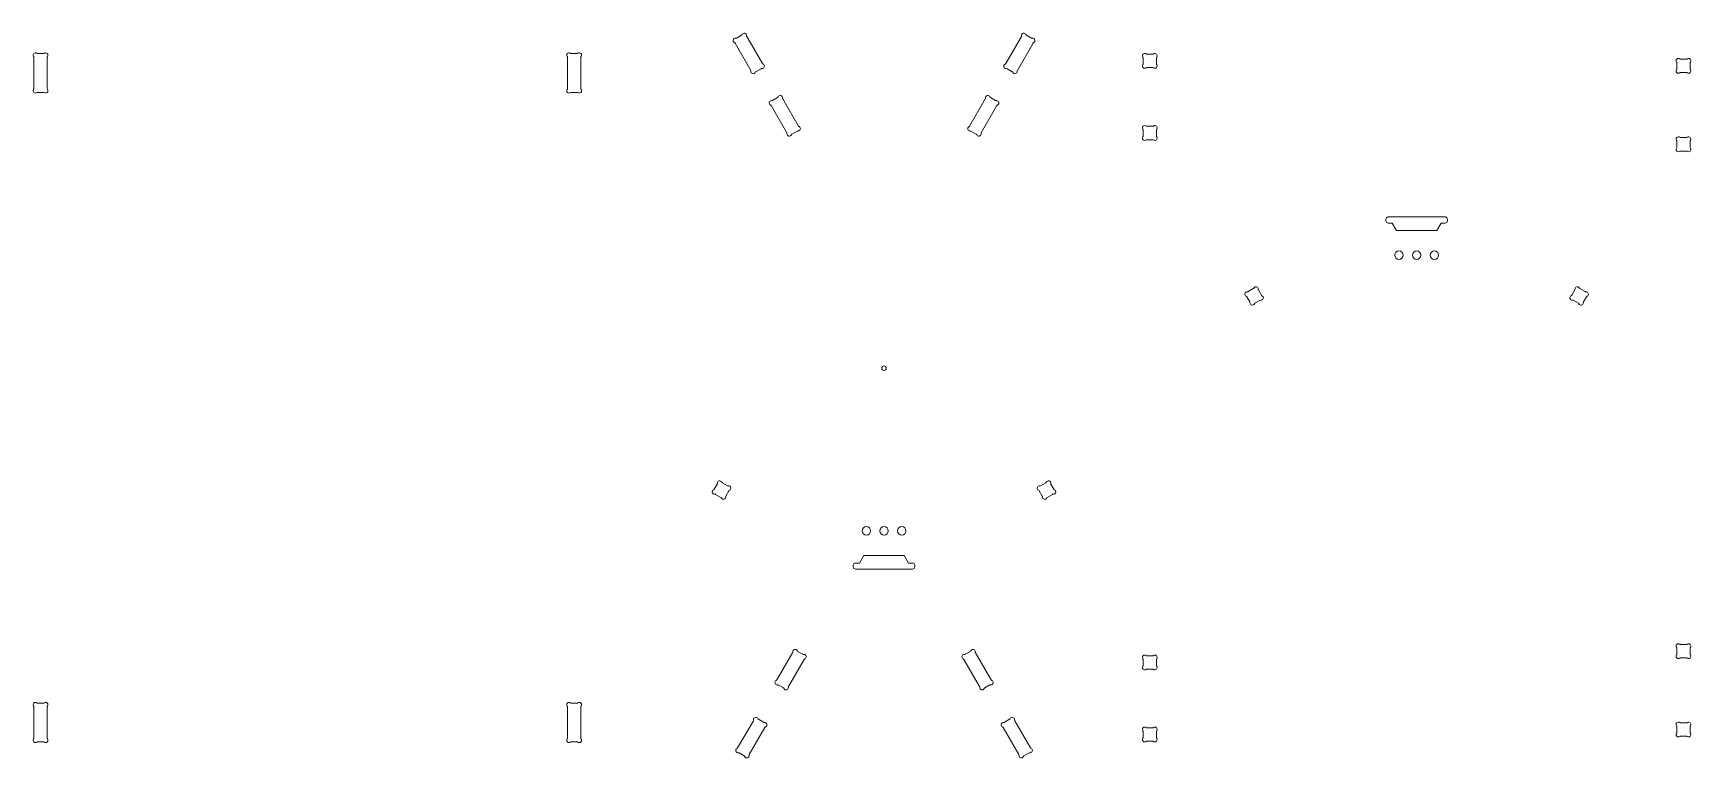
# Paper-space layout 'profile_inside' of a CAD drawing. Header units: millimetres. Extents: x 56 to 2402, y 99 to 1124.
import ezdxf

# ---------------------------------------------------------------- set-up
doc = ezdxf.new("R2010")
doc.units = ezdxf.units.MM

psp = doc.layouts.new('profile_inside')

# ---------------------------------------------------------------- linework, layer by layer
at = {"color": 7, "linetype": 'Continuous', "lineweight": 15}
for p, q in [((1049.2, 1110.1), (1071.4, 1071.6)), ((1058.5, 1121.5), (1051.2, 1117.3)), ((1087.9, 1081.1), (1065.7, 1119.6)), ((1454.3, 1119.6), (1432.1, 1081.1)), ((1448.6, 1071.6), (1470.8, 1110.1)), ((1468.8, 1117.3), (1461.5, 1121.5)), ((57.1, 1090.2), (57.1, 1045.8)), ((70.8, 1095.5), (62.4, 1095.5)), ((76.1, 1045.8), (76.1, 1090.2)), ((812.1, 1090.2), (812.1, 1045.8)), ((825.8, 1095.5), (817.4, 1095.5)), ((831.1, 1045.8), (831.1, 1090.2)), ((1626.6, 1089.2), (1626.6, 1080.8)), ((1640.3, 1094.5), (1631.8, 1094.5)), ((1645.6, 1080.8), (1645.6, 1089.2)), ((2381.6, 1082.2), (2381.6, 1073.8)), ((2395.3, 1087.5), (2386.8, 1087.5)), ((2400.6, 1073.8), (2400.6, 1082.2)), ((1078.7, 1069.7), (1086, 1073.9)), ((1434, 1073.9), (1441.3, 1069.7)), ((1631.8, 1075.5), (1640.3, 1075.5)), ((2386.8, 1068.5), (2395.3, 1068.5)), ((62.4, 1040.5), (70.8, 1040.5)), ((817.4, 1040.5), (825.8, 1040.5)), ((1109.5, 1033.2), (1102.2, 1029)), ((1417.8, 1029), (1410.5, 1033.2)), ((1100.2, 1021.8), (1122.4, 983.3)), ((1138.9, 992.8), (1116.7, 1031.3)), ((1403.3, 1031.3), (1381.1, 992.8)), ((1397.6, 983.3), (1419.8, 1021.8)), ((1129.7, 981.4), (1137, 985.6)), ((1383, 985.6), (1390.3, 981.4)), ((1626.6, 987.2), (1626.6, 978.8)), ((1640.3, 992.5), (1631.8, 992.5)), ((1645.6, 978.8), (1645.6, 987.2)), ((1631.8, 973.5), (1640.3, 973.5)), ((2381.6, 971.2), (2381.6, 962.8)), ((2395.3, 976.5), (2386.8, 976.5)), ((2400.6, 962.8), (2400.6, 971.2)), ((2386.8, 957.5), (2395.3, 957.5)), ((1970.1, 860.9), (1970.1, 858.7)), ((2053.9, 864.1), (1973.2, 864.1)), ((1973.2, 855.6), (1979.1, 855.6)), ((1979.1, 855.6), (1985.1, 845.1)), ((1985.1, 845.1), (2042, 845.1)), ((2042, 845.1), (2048.1, 855.6)), ((2048.1, 855.6), (2053.9, 855.6)), ((2057.1, 858.7), (2057.1, 860.9)), ((1773.3, 751.3), (1777.5, 744)), ((1782.5, 762.7), (1775.2, 758.5)), ((1794, 753.5), (1789.7, 760.8)), ((2237.4, 760.8), (2233.2, 753.5)), ((2251.9, 758.5), (2244.6, 762.7)), ((2249.6, 744), (2253.8, 751.3)), ((1784.7, 742), (1792, 746.2)), ((2235.1, 746.2), (2242.4, 742)), ((1023.9, 486), (1019.7, 478.7)), ((1021.7, 471.5), (1029, 467.3)), ((1038.5, 483.8), (1031.2, 488)), ((1036.2, 469.2), (1040.4, 476.5)), ((1479.6, 476.5), (1483.8, 469.2)), ((1488.8, 488), (1481.5, 483.8)), ((1491, 467.3), (1498.3, 471.5)), ((1500.3, 478.7), (1496.1, 486)), ((1231.6, 384.9), (1225.5, 374.4)), ((1288.4, 384.9), (1231.6, 384.9)), ((1294.5, 374.4), (1288.4, 384.9)), ((1216.5, 371.3), (1216.5, 369.1)), ((1225.5, 374.4), (1219.7, 374.4)), ((1219.7, 365.9), (1300.3, 365.9)), ((1300.3, 374.4), (1294.5, 374.4)), ((1303.5, 369.1), (1303.5, 371.3)), ((2395.3, 259.2), (2386.8, 259.2)), ((1130.6, 247.5), (1108.4, 209)), ((1124.8, 199.5), (1147, 238)), ((1145.1, 245.2), (1137.8, 249.4)), ((1373, 238), (1395.2, 199.5)), ((1382.2, 249.4), (1374.9, 245.2)), ((1411.6, 209), (1389.4, 247.5)), ((1626.6, 237.9), (1626.6, 229.5)), ((1640.3, 243.2), (1631.8, 243.2)), ((1645.6, 229.5), (1645.6, 237.9)), ((2381.6, 253.9), (2381.6, 245.5)), ((2386.8, 240.2), (2395.3, 240.2)), ((2400.6, 245.5), (2400.6, 253.9)), ((1631.8, 224.2), (1640.3, 224.2)), ((1110.3, 201.8), (1117.6, 197.6)), ((1402.4, 197.6), (1409.7, 201.8)), ((57.1, 170.9), (57.1, 126.5)), ((70.8, 176.2), (62.4, 176.2)), ((76.1, 126.5), (76.1, 170.9)), ((812.1, 170.9), (812.1, 126.5)), ((825.8, 176.2), (817.4, 176.2)), ((831.1, 126.5), (831.1, 170.9)), ((1075.1, 151.3), (1052.9, 112.9)), ((1069.3, 103.4), (1091.5, 141.8)), ((1089.6, 149.1), (1082.3, 153.3)), ((1428.5, 141.8), (1450.7, 103.4)), ((1437.7, 153.3), (1430.4, 149.1)), ((1467.1, 112.9), (1444.9, 151.3)), ((1640.3, 141.2), (1631.8, 141.2)), ((2381.6, 142.9), (2381.6, 134.5)), ((2395.3, 148.2), (2386.8, 148.2)), ((2400.6, 134.5), (2400.6, 142.9)), ((62.4, 121.2), (70.8, 121.2)), ((817.4, 121.2), (825.8, 121.2)), ((1626.6, 135.9), (1626.6, 127.5)), ((1631.8, 122.2), (1640.3, 122.2)), ((1645.6, 127.5), (1645.6, 135.9)), ((2386.8, 129.2), (2395.3, 129.2)), ((1054.8, 105.6), (1062.1, 101.4)), ((1457.9, 101.4), (1465.2, 105.6))]:
    psp.add_line(p, q, dxfattribs=at)
for centre, radius in [((1988.6, 810.1), 6), ((2013.6, 810.1), 6), ((2038.6, 810.1), 6), ((1260, 650.1), 3.17), ((1235, 419.9), 6), ((1260, 419.9), 6), ((1285, 419.9), 6)]:
    psp.add_circle(centre, radius, dxfattribs=at)
for centre, radius, start, end in [((1049.7, 1113.8), 3.27, 84.1928, 245.8072), ((1047.7, 1109.2), 1.8, 30, 65.8072), ((1050.3, 1118.9), 1.8, 264.1928, 300), ((1057.6, 1123.1), 1.8, 300, 335.8072), ((1062.2, 1121), 3.27, 354.1928, 155.8072), ((1067.2, 1120.5), 1.8, 174.1928, 210), ((1452.8, 1120.5), 1.8, 330, 5.8072), ((1457.8, 1121), 3.27, 24.1928, 185.8072), ((1462.4, 1123.1), 1.8, 204.1928, 240), ((1469.7, 1118.9), 1.8, 240, 275.8072), ((1470.3, 1113.8), 3.27, 294.1928, 95.8072), ((1472.3, 1109.2), 1.8, 114.1928, 150), ((59.4, 1093.2), 3.27, 54.1928, 215.8072), ((55.3, 1090.2), 1.8, 0, 35.8072), ((62.4, 1097.3), 1.8, 234.1928, 270), ((70.8, 1097.3), 1.8, 270, 305.8072), ((73.8, 1093.2), 3.28, 324.1928, 125.8072), ((77.9, 1090.2), 1.8, 144.1928, 180), ((814.4, 1093.2), 3.27, 54.1928, 215.8072), ((810.3, 1090.2), 1.8, 0, 35.8072), ((817.4, 1097.3), 1.8, 234.1928, 270), ((825.8, 1097.3), 1.8, 270, 305.8072), ((828.8, 1093.2), 3.28, 324.1928, 125.8072), ((832.9, 1090.2), 1.8, 144.1928, 180), ((1087.4, 1077.4), 3.27, 264.1928, 65.8072), ((1089.5, 1082), 1.8, 210, 245.8072), ((1432.6, 1077.4), 3.27, 114.1928, 275.8072), ((1430.6, 1082), 1.8, 294.1928, 330), ((1628.9, 1092.2), 3.27, 54.1928, 215.8072), ((1628.9, 1077.8), 3.28, 144.1928, 305.8072), ((1624.8, 1089.2), 1.8, 0, 35.8072), ((1624.8, 1080.8), 1.8, 324.1928, 0), ((1631.8, 1096.3), 1.8, 234.1928, 270), ((1640.3, 1096.3), 1.8, 270, 305.8072), ((1643.2, 1092.2), 3.28, 324.1928, 125.8072), ((1643.2, 1077.8), 3.28, 234.1928, 35.8072), ((1647.4, 1089.2), 1.8, 144.1928, 180), ((1647.4, 1080.8), 1.8, 180, 215.8072), ((2383.9, 1085.2), 3.28, 54.1928, 215.8072), ((2379.8, 1082.2), 1.8, 0, 35.8072), ((2386.8, 1089.3), 1.8, 234.1928, 270), ((2395.3, 1089.3), 1.8, 270, 305.8072), ((2398.2, 1085.2), 3.27, 324.1928, 125.8072), ((2402.4, 1082.2), 1.8, 144.1928, 180), ((1069.9, 1070.7), 1.8, 354.1928, 30), ((1074.9, 1070.2), 3.28, 174.1928, 335.8072), ((1079.6, 1068.1), 1.8, 120, 155.8072), ((1086.9, 1072.3), 1.8, 84.1928, 120), ((1433.1, 1072.3), 1.8, 60, 95.8072), ((1440.4, 1068.1), 1.8, 24.1928, 60), ((1445.1, 1070.2), 3.28, 204.1928, 5.8072), ((1450.1, 1070.7), 1.8, 150, 185.8072), ((1631.8, 1073.7), 1.8, 90, 125.8072), ((1640.3, 1073.7), 1.8, 54.1928, 90), ((2383.9, 1070.8), 3.28, 144.1928, 305.8072), ((2379.8, 1073.8), 1.8, 324.1928, 0), ((2386.8, 1066.7), 1.8, 90, 125.8072), ((2395.3, 1066.7), 1.8, 54.1928, 90), ((2398.2, 1070.8), 3.28, 234.1928, 35.8072), ((2402.4, 1073.8), 1.8, 180, 215.8072), ((59.4, 1042.8), 3.28, 144.1928, 305.8072), ((55.3, 1045.8), 1.8, 324.1928, 0), ((62.4, 1038.7), 1.8, 90, 125.8072), ((70.8, 1038.7), 1.8, 54.1928, 90), ((73.8, 1042.8), 3.28, 234.1928, 35.8072), ((77.9, 1045.8), 1.8, 180, 215.8072), ((814.4, 1042.8), 3.28, 144.1928, 305.8072), ((810.3, 1045.8), 1.8, 324.1928, 0), ((817.4, 1038.7), 1.8, 90, 125.8072), ((825.8, 1038.7), 1.8, 54.1928, 90), ((828.8, 1042.8), 3.28, 234.1928, 35.8072), ((832.9, 1045.8), 1.8, 180, 215.8072), ((1108.6, 1034.8), 1.8, 300, 335.8072), ((1113.2, 1032.7), 3.28, 354.1928, 155.8072), ((1118.2, 1032.2), 1.8, 174.1928, 210), ((1401.8, 1032.2), 1.8, 330, 5.8072), ((1406.8, 1032.7), 3.28, 24.1928, 185.8072), ((1411.4, 1034.8), 1.8, 204.1928, 240), ((1100.7, 1025.5), 3.28, 84.1928, 245.8072), ((1098.7, 1020.9), 1.8, 30, 65.8072), ((1101.3, 1030.5), 1.8, 264.1928, 300), ((1418.7, 1030.5), 1.8, 240, 275.8072), ((1419.3, 1025.5), 3.27, 294.1928, 95.8072), ((1421.3, 1020.9), 1.8, 114.1928, 150), ((1137.9, 984), 1.8, 84.1928, 120), ((1138.4, 989.1), 3.28, 264.1928, 65.8072), ((1140.5, 993.7), 1.8, 210, 245.8072), ((1381.6, 989.1), 3.27, 114.1928, 275.8072), ((1379.6, 993.7), 1.8, 294.1928, 330), ((1382.1, 984), 1.8, 60, 95.8072), ((1628.9, 990.2), 3.27, 54.1928, 215.8072), ((1624.8, 987.2), 1.8, 360, 35.8072), ((1631.8, 994.3), 1.8, 234.1928, 270), ((1640.3, 994.3), 1.8, 270, 305.8072), ((1643.2, 990.2), 3.28, 324.1928, 125.8072), ((1647.4, 987.2), 1.8, 144.1928, 180), ((1120.9, 982.4), 1.8, 354.1928, 30), ((1125.9, 981.9), 3.28, 174.1928, 335.8072), ((1130.6, 979.8), 1.8, 120, 155.8072), ((1389.4, 979.8), 1.8, 24.1928, 60), ((1394.1, 981.9), 3.28, 204.1928, 5.8072), ((1399.1, 982.4), 1.8, 150, 185.8072), ((1628.9, 975.8), 3.28, 144.1928, 305.8072), ((1624.8, 978.8), 1.8, 324.1928, 0), ((1631.8, 971.7), 1.8, 90, 125.8072), ((1640.3, 971.7), 1.8, 54.1928, 90), ((1643.2, 975.8), 3.28, 234.1928, 35.8072), ((1647.4, 978.8), 1.8, 180, 215.8072), ((2383.9, 974.2), 3.28, 54.1928, 215.8072), ((2383.9, 959.8), 3.28, 144.1928, 305.8072), ((2379.8, 971.2), 1.8, 0, 35.8072), ((2379.8, 962.8), 1.8, 324.1928, 0), ((2386.8, 978.3), 1.8, 234.1928, 270), ((2395.3, 978.3), 1.8, 270, 305.8072), ((2398.2, 974.2), 3.27, 324.1928, 125.8072), ((2398.2, 959.8), 3.27, 234.1928, 35.8072), ((2402.4, 971.2), 1.8, 144.1928, 180), ((2402.4, 962.8), 1.8, 180, 215.8072), ((2386.8, 955.7), 1.8, 90, 125.8072), ((2395.3, 955.7), 1.8, 54.1928, 90), ((1973.2, 860.9), 3.18, 90, 180), ((1973.2, 858.7), 3.17, 180, 270), ((2053.9, 860.9), 3.17, 0, 90), ((2053.9, 858.7), 3.17, 270, 0), ((1773.8, 755), 3.27, 84.1928, 245.8072), ((1771.7, 750.4), 1.8, 30, 65.8072), ((1774.3, 760), 1.8, 264.1928, 300), ((1781.6, 764.3), 1.8, 300, 335.8072), ((1786.3, 762.2), 3.28, 354.1928, 155.8072), ((1791.3, 761.7), 1.8, 174.1928, 210), ((1793.4, 749.7), 3.27, 264.1928, 65.8072), ((1795.5, 754.4), 1.8, 210, 245.8072), ((2233.7, 749.7), 3.28, 114.1928, 275.8072), ((2231.6, 754.4), 1.8, 294.1928, 330), ((2235.8, 761.7), 1.8, 330, 5.8072), ((2240.9, 762.2), 3.28, 24.1928, 185.8072), ((2245.5, 764.3), 1.8, 204.1928, 240), ((2252.8, 760), 1.8, 240, 275.8072), ((2253.3, 755), 3.28, 294.1928, 95.8072), ((2255.4, 750.4), 1.8, 114.1928, 150), ((1775.9, 743.1), 1.8, 354.1928, 30), ((1781, 742.6), 3.28, 174.1928, 335.8072), ((1785.6, 740.5), 1.8, 120, 155.8072), ((1792.9, 744.7), 1.8, 84.1928, 120), ((2234.2, 744.7), 1.8, 60, 95.8072), ((2241.5, 740.5), 1.8, 24.1928, 60), ((2246.1, 742.6), 3.28, 204.1928, 5.8072), ((2251.2, 743.1), 1.8, 150, 185.8072), ((1020.2, 475), 3.28, 114.1928, 275.8072), ((1018.2, 479.6), 1.8, 294.1928, 330), ((1020.8, 470), 1.8, 60, 95.8072), ((1022.4, 486.9), 1.8, 330, 5.8072), ((1027.4, 487.4), 3.28, 24.1928, 185.8072), ((1032.1, 489.5), 1.8, 204.1928, 240), ((1037.7, 468.3), 1.8, 150, 185.8072), ((1039.4, 485.3), 1.8, 240, 275.8072), ((1039.9, 480.3), 3.28, 294.1928, 95.8072), ((1042, 475.6), 1.8, 114.1928, 150), ((1480.1, 480.3), 3.27, 84.1928, 245.8072), ((1478.1, 475.6), 1.8, 30, 65.8072), ((1480.6, 485.3), 1.8, 264.1928, 300), ((1482.3, 468.3), 1.8, 354.1928, 30), ((1487.9, 489.5), 1.8, 300, 335.8072), ((1492.6, 487.4), 3.28, 354.1928, 155.8072), ((1497.6, 486.9), 1.8, 174.1928, 210), ((1499.2, 470), 1.8, 84.1928, 120), ((1499.8, 475), 3.28, 264.1928, 65.8072), ((1501.8, 479.6), 1.8, 210, 245.8072), ((1028.1, 465.7), 1.8, 24.1928, 60), ((1032.7, 467.8), 3.28, 204.1928, 5.8072), ((1487.3, 467.8), 3.28, 174.1928, 335.8072), ((1491.9, 465.7), 1.8, 120, 155.8072), ((1219.7, 371.3), 3.18, 90, 180), ((1219.7, 369.1), 3.18, 180, 270), ((1300.3, 371.3), 3.18, 0, 90), ((1300.3, 369.1), 3.18, 270, 0), ((2383.9, 256.9), 3.28, 54.1928, 215.8072), ((2386.8, 261), 1.8, 234.1928, 270), ((2395.3, 261), 1.8, 270, 305.8072), ((2398.2, 256.9), 3.28, 324.1928, 125.8072), ((1129, 248.4), 1.8, 330, 5.8072), ((1134.1, 248.9), 3.28, 24.1928, 185.8072), ((1138.7, 251), 1.8, 204.1928, 240), ((1146, 246.7), 1.8, 240, 275.8072), ((1146.5, 241.7), 3.28, 294.1928, 95.8072), ((1148.6, 237.1), 1.8, 114.1928, 150), ((1373.5, 241.7), 3.28, 84.1928, 245.8072), ((1371.4, 237.1), 1.8, 30, 65.8072), ((1374, 246.7), 1.8, 264.1928, 300), ((1381.3, 251), 1.8, 300, 335.8072), ((1385.9, 248.9), 3.28, 354.1928, 155.8072), ((1391, 248.4), 1.8, 174.1928, 210), ((1628.9, 240.9), 3.28, 54.1928, 215.8072), ((1624.8, 237.9), 1.8, 360, 35.8072), ((1631.8, 245), 1.8, 234.1928, 270), ((1640.3, 245), 1.8, 270, 305.8072), ((1643.2, 240.9), 3.27, 324.1928, 125.8072), ((1647.4, 237.9), 1.8, 144.1928, 180), ((2383.9, 242.5), 3.28, 144.1928, 305.8072), ((2379.8, 253.9), 1.8, 360, 35.8072), ((2379.8, 245.5), 1.8, 324.1928, 0), ((2386.8, 238.4), 1.8, 90, 125.8072), ((2395.3, 238.4), 1.8, 54.1928, 90), ((2398.2, 242.5), 3.28, 234.1928, 35.8072), ((2402.4, 253.9), 1.8, 144.1928, 180), ((2402.4, 245.5), 1.8, 180, 215.8072), ((1628.9, 226.5), 3.28, 144.1928, 305.8072), ((1624.8, 229.5), 1.8, 324.1928, 0), ((1631.8, 222.4), 1.8, 90, 125.8072), ((1640.3, 222.4), 1.8, 54.1928, 90), ((1643.2, 226.5), 3.27, 234.1928, 35.8072), ((1647.4, 229.5), 1.8, 180, 215.8072), ((1108.9, 205.3), 3.28, 114.1928, 275.8072), ((1106.8, 209.9), 1.8, 294.1928, 330), ((1109.4, 200.2), 1.8, 60, 95.8072), ((1116.7, 196), 1.8, 24.1928, 60), ((1121.3, 198.1), 3.28, 204.1928, 5.8072), ((1126.4, 198.6), 1.8, 150, 185.8072), ((1393.6, 198.6), 1.8, 354.1928, 30), ((1398.7, 198.1), 3.28, 174.1928, 335.8072), ((1403.3, 196), 1.8, 120, 155.8072), ((1410.6, 200.2), 1.8, 84.1928, 120), ((1411.1, 205.3), 3.28, 264.1928, 65.8072), ((1413.2, 209.9), 1.8, 210, 245.8072), ((59.4, 173.9), 3.28, 54.1928, 215.8072), ((55.3, 170.9), 1.8, 0, 35.8072), ((62.4, 178), 1.8, 234.1928, 270), ((70.8, 178), 1.8, 270, 305.8072), ((73.8, 173.9), 3.28, 324.1928, 125.8072), ((77.9, 170.9), 1.8, 144.1928, 180), ((814.4, 173.9), 3.28, 54.1928, 215.8072), ((810.3, 170.9), 1.8, 0, 35.8072), ((817.4, 178), 1.8, 234.1928, 270), ((825.8, 178), 1.8, 270, 305.8072), ((828.8, 173.9), 3.28, 324.1928, 125.8072), ((832.9, 170.9), 1.8, 144.1928, 180), ((1073.5, 152.2), 1.8, 330, 5.8072), ((1078.6, 152.8), 3.27, 24.1928, 185.8072), ((1083.2, 154.8), 1.8, 204.1928, 240), ((1090.5, 150.6), 1.8, 240, 275.8072), ((1091, 145.6), 3.28, 294.1928, 95.8072), ((1093.1, 140.9), 1.8, 114.1928, 150), ((1429, 145.6), 3.28, 84.1928, 245.8072), ((1426.9, 140.9), 1.8, 30, 65.8072), ((1429.5, 150.6), 1.8, 264.1928, 300), ((1436.8, 154.8), 1.8, 300, 335.8072), ((1441.4, 152.8), 3.28, 354.1928, 155.8072), ((1446.5, 152.2), 1.8, 174.1928, 210), ((1628.9, 138.9), 3.28, 54.1928, 215.8072), ((1631.8, 143), 1.8, 234.1928, 270), ((1640.3, 143), 1.8, 270, 305.8072), ((1643.2, 138.9), 3.27, 324.1928, 125.8072), ((2383.9, 145.9), 3.28, 54.1928, 215.8072), ((2379.8, 142.9), 1.8, 0, 35.8072), ((2386.8, 150), 1.8, 234.1928, 270), ((2395.3, 150), 1.8, 270, 305.8072), ((2398.2, 145.9), 3.28, 324.1928, 125.8072), ((2402.4, 142.9), 1.8, 144.1928, 180), ((59.4, 123.5), 3.27, 144.1928, 305.8072), ((55.3, 126.5), 1.8, 324.1928, 0), ((62.4, 119.4), 1.8, 90, 125.8072), ((70.8, 119.4), 1.8, 54.1928, 90), ((73.8, 123.5), 3.27, 234.1928, 35.8072), ((77.9, 126.5), 1.8, 180, 215.8072), ((814.4, 123.5), 3.28, 144.1928, 305.8072), ((810.3, 126.5), 1.8, 324.1928, 0), ((817.4, 119.4), 1.8, 90, 125.8072), ((825.8, 119.4), 1.8, 54.1928, 90), ((828.8, 123.5), 3.28, 234.1928, 35.8072), ((832.9, 126.5), 1.8, 180, 215.8072), ((1628.9, 124.5), 3.28, 144.1928, 305.8072), ((1624.8, 135.9), 1.8, 360, 35.8072), ((1624.8, 127.5), 1.8, 324.1928, 0), ((1631.8, 120.4), 1.8, 90, 125.8072), ((1640.3, 120.4), 1.8, 54.1928, 90), ((1643.2, 124.5), 3.28, 234.1928, 35.8072), ((1647.4, 135.9), 1.8, 144.1928, 180), ((1647.4, 127.5), 1.8, 180, 215.8072), ((2383.9, 131.5), 3.28, 144.1928, 305.8072), ((2379.8, 134.5), 1.8, 324.1928, 0), ((2386.8, 127.4), 1.8, 90, 125.8072), ((2395.3, 127.4), 1.8, 54.1928, 90), ((2398.2, 131.5), 3.28, 234.1928, 35.8072), ((2402.4, 134.5), 1.8, 180, 215.8072), ((1053.4, 109.1), 3.28, 114.1928, 275.8072), ((1051.3, 113.8), 1.8, 294.1928, 330), ((1053.9, 104.1), 1.8, 60, 95.8072), ((1061.2, 99.9), 1.8, 24.1928, 60), ((1065.8, 101.9), 3.28, 204.1928, 5.8072), ((1070.9, 102.5), 1.8, 150, 185.8072), ((1449.1, 102.5), 1.8, 354.1928, 30), ((1454.2, 101.9), 3.28, 174.1928, 335.8072), ((1458.8, 99.9), 1.8, 120, 155.8072), ((1466.1, 104.1), 1.8, 84.1928, 120), ((1466.6, 109.1), 3.28, 264.1928, 65.8072), ((1468.7, 113.8), 1.8, 210, 245.8072)]:
    psp.add_arc(centre, radius, start, end, dxfattribs=at)

doc.saveas('drawing.dxf')
